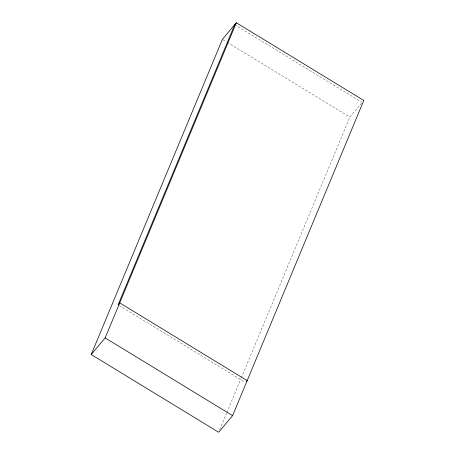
<?xml version="1.0" encoding="UTF-8"?>
<svg xmlns="http://www.w3.org/2000/svg" width="455" height="455" viewBox="0 0 455 455"><rect width="100%" height="100%" fill="white"/><g stroke="black" fill="none" stroke-linecap="round" stroke-linejoin="round"><path stroke-width="0.34" stroke-dasharray="2.27 1.71" d="M219.754 429.628L226.573 413.248M226.846 412.594L241.025 378.52M241.298 377.866L349.849 117.094L361.691 102.972M234.695 24.706L361.543 102.056M223.007 39.739L226.647 41.962M227.255 42.332L349.849 117.094M119.301 305.584L244.932 382.2"/><path stroke-width="0.68" d="M91.21 354.525L222.398 39.369L236.338 22.75L363.79 100.475L232.602 415.631L218.662 432.25L91.21 354.525L105.15 337.906L236.338 22.75M234.695 24.706L118.09 304.844L119.728 302.888L247.179 380.613L246.36 381.591M105.15 337.906L232.602 415.631"/></g></svg>
